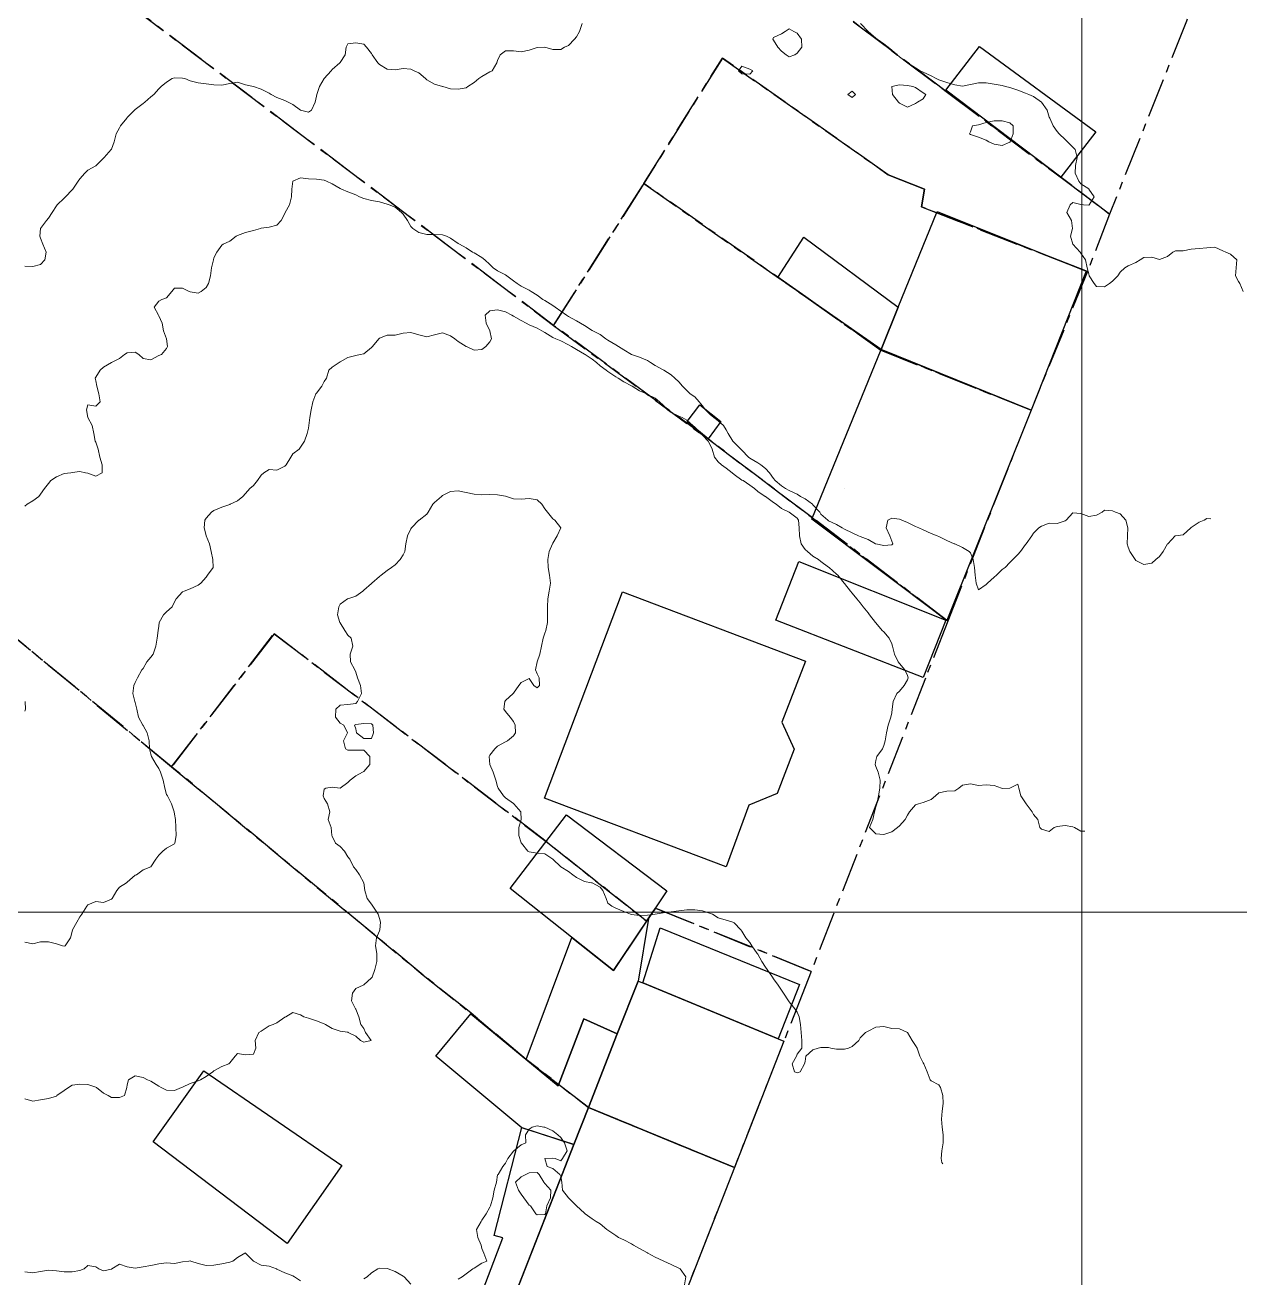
# Model space of a CAD drawing. Header units: centimetres. Extents: x 0 to 642158, y -847 to 649707.
# Drawn here: x 617499.8 to 617576.8, y 620264.2 to 620343.6 of the extents above; entities that cross this region are included whole.
import ezdxf

# ---------------------------------------------------------------- set-up
doc = ezdxf.new("R2010")
doc.units = ezdxf.units.CM
doc.header["$MEASUREMENT"] = 0
doc.linetypes.add('CENTERX2', pattern=[4, 2.5, -0.5, 0.5, -0.5])
doc.layers.add('MEV_grille', color=254, linetype='Continuous', lineweight=9)
doc.layers.add('WAL_topographie 0.5', color=253, linetype='Continuous', lineweight=20)
doc.layers.add('SPW_batiments', color=7, linetype='Continuous')
doc.layers.add('SPW_parcellaire cadastral', color=7, linetype='CENTERX2', lineweight=25, true_color=0xff0542)

# ---------------------------------------------------------------- blocks, each defined once
blk = doc.blocks.new('*U114')
at = {"layer": 'MEV_grille', "transparency": 33554687}
blk.add_lwpolyline([(-1338.461, 0), (1338.461, 0)], dxfattribs=at)
blk = doc.blocks.new('*U115')
at = {"layer": 'MEV_grille', "color": 0, "linetype": 'ByBlock', "lineweight": -2, "transparency": 16777216}
blk.add_blockref('*U114', (0, -2100), dxfattribs=at)
blk = doc.blocks.new('*U112')
at = {"layer": 'MEV_grille', "transparency": 33554687}
blk.add_lwpolyline([(0, 1825.476), (0, -1825.476)], dxfattribs=at)
blk = doc.blocks.new('*U113')
at = {"layer": 'MEV_grille', "color": 0, "linetype": 'ByBlock', "lineweight": -2, "transparency": 16777216}
blk.add_blockref('*U112', (2200, 0), dxfattribs=at)

msp = doc.modelspace()

# ---------------------------------------------------------------- linework, layer by layer
at = {"layer": 'SPW_batiments'}
for points in [[(617567.699, 620336.881), (617565.634, 620334.195), (617565.482, 620333.997), (617558.182, 620339.513), (617560.331, 620342.28), (617567.699, 620336.881)], [(617567.083, 620328.047), (617563.589, 620319.212), (617554.072, 620323.078), (617555.166, 620325.763), (617557.632, 620331.813), (617567.083, 620328.047)], [(617555.166, 620325.763), (617554.072, 620323.078), (617547.533, 620327.645), (617549.166, 620330.195), (617555.166, 620325.763)], [(617563.589, 620319.212), (617558.247, 620305.885), (617558.192, 620305.925), (617549.685, 620312.312), (617554.072, 620323.078), (617563.589, 620319.212)], [(617543.901, 620318.512), (617543.101, 620317.394), (617541.767, 620318.494), (617542.567, 620319.561), (617543.901, 620318.512)], [(617558.185, 620305.91), (617556.744, 620302.27), (617547.404, 620305.895), (617548.85, 620309.622), (617558.185, 620305.91)], [(617549.283, 620303.308), (617547.772, 620299.435), (617548.569, 620297.714), (617547.474, 620294.901), (617545.68, 620294.161), (617544.239, 620290.263), (617532.719, 620294.615), (617537.664, 620307.7), (617549.283, 620303.308)], [(617540.488, 620288.728), (617537.105, 620283.678), (617530.538, 620288.877), (617534.12, 620293.544), (617540.488, 620288.728)], [(617538.656, 620283.011), (617537.342, 620279.66), (617535.222, 620280.611), (617533.589, 620276.361), (617531.559, 620278.038), (617534.453, 620285.778), (617537.105, 620283.678), (617539.317, 620286.98), (617538.656, 620283.011)], [(617548.905, 620282.795), (617547.539, 620279.347), (617538.954, 620282.888), (617540.055, 620286.394), (617548.905, 620282.795)], [(617538.954, 620282.888), (617547.539, 620279.347), (617547.906, 620279.195), (617544.77, 620271.18), (617535.512, 620274.991), (617537.342, 620279.66), (617538.656, 620283.011), (617538.954, 620282.888)], [(617533.589, 620276.361), (617535.222, 620280.611), (617537.342, 620279.66), (617535.512, 620274.991), (617534.592, 620272.643), (617531.29, 620273.71), (617525.822, 620278.243), (617528.055, 620280.933), (617533.589, 620276.361)], [(617519.857, 620271.309), (617516.391, 620266.359), (617507.89, 620272.808), (617511.106, 620277.308), (617519.857, 620271.309)], [(617544.77, 620271.18), (617537.309, 620252.111), (617527.975, 620255.76), (617534.592, 620272.643), (617535.512, 620274.991), (617544.77, 620271.18)], [(617529.02, 620258.426), (617527.18, 620259.109), (617530.074, 620266.729), (617529.534, 620266.865), (617531.29, 620273.711), (617534.592, 620272.643), (617529.02, 620258.426)]]:
    msp.add_lwpolyline(points, dxfattribs=at)
at = {"layer": 'SPW_parcellaire cadastral'}
for points in [[(617539.028, 620333.591), (617533.295, 620324.599), (617455.472, 620383.38), (617460.602, 620389.063), (617473.311, 620403.141), (617474.419, 620402.314), (617534.339, 620357.357), (617549.13, 620346.249), (617558.297, 620339.364), (617565.832, 620333.721), (617568.576, 620331.663), (617567.169, 620328.01), (617556.637, 620332.124), (617556.827, 620333.243), (617554.533, 620334.153), (617544.005, 620341.558), (617539.028, 620333.591)], [(617549.638, 620283.622), (617539.759, 620287.64), (617539.202, 620286.808), (617532.821, 620291.861), (617515.569, 620305.041), (617509.066, 620296.602), (617498.175, 620305.589), (617435.448, 620357.349), (617434.483, 620360.131), (617455.472, 620383.38), (617533.295, 620324.599), (617543.101, 620317.394), (617549.718, 620312.395), (617558.303, 620305.847), (617556.887, 620302.217), (617549.638, 620283.622)], [(617576.023, 620350.551), (617573.453, 620343.894), (617568.576, 620331.663), (617565.832, 620333.721), (617558.297, 620339.364), (617549.13, 620346.249), (617553.082, 620355.758), (617553.689, 620357.218), (617554.487, 620359.139), (617557.503, 620357.81), (617567.068, 620354.212), (617576.023, 620350.551)], [(617539.028, 620333.591), (617544.005, 620341.558), (617554.533, 620334.153), (617556.827, 620333.243), (617556.637, 620332.124), (617567.169, 620328.01), (617563.589, 620319.212), (617554.055, 620323.035), (617549.296, 620326.413), (617539.028, 620333.591)], [(617558.303, 620305.847), (617549.718, 620312.395), (617543.101, 620317.394), (617533.295, 620324.599), (617539.028, 620333.591), (617549.296, 620326.413), (617554.055, 620323.035), (617563.589, 620319.212), (617558.303, 620305.847)], [(617498.175, 620305.589), (617509.066, 620296.602), (617525.018, 620283.391), (617528.046, 620280.989), (617531.56, 620278.038), (617535.512, 620274.991), (617544.77, 620271.18), (617537.308, 620252.111), (617535.855, 620248.637), (617482.458, 620269.605), (617498.175, 620305.589)], [(617549.638, 620283.622), (617549.258, 620282.652), (617547.906, 620279.195), (617544.77, 620271.18), (617535.512, 620274.991), (617531.56, 620278.038), (617528.046, 620280.989), (617525.018, 620283.391), (617509.066, 620296.602), (617515.569, 620305.041), (617532.821, 620291.861), (617539.202, 620286.808), (617539.759, 620287.64), (617549.638, 620283.622)]]:
    msp.add_lwpolyline(points, dxfattribs=at)
at = {"layer": 'WAL_topographie 0.5'}
for points in [[(617499.75, 620328.365), (617500.25, 620328.331), (617500.75, 620328.466), (617501.019, 620328.75), (617501.11, 620329.25), (617500.899, 620329.75), (617500.75, 620330.133), (617500.696, 620330.25), (617500.75, 620330.75), (617500.75, 620330.75), (617501.12, 620331.25), (617501.25, 620331.399), (617501.476, 620331.75), (617501.75, 620332.185), (617501.793, 620332.25), (617502.25, 620332.671), (617502.333, 620332.75), (617502.75, 620333.198), (617502.791, 620333.25), (617503.144, 620333.75), (617503.25, 620333.897), (617503.561, 620334.25), (617503.75, 620334.442), (617504.25, 620334.729), (617504.273, 620334.75), (617504.75, 620335.213), (617504.787, 620335.25), (617505.233, 620335.75), (617505.25, 620335.778), (617505.422, 620336.25), (617505.541, 620336.75), (617505.75, 620337.121), (617505.819, 620337.25), (617506.215, 620337.75), (617506.25, 620337.789), (617506.717, 620338.25), (617506.75, 620338.288), (617507.25, 620338.664), (617507.375, 620338.75), (617507.75, 620339.089), (617507.942, 620339.25), (617508.25, 620339.598), (617508.402, 620339.75), (617508.75, 620340.026), (617509.101, 620340.25), (617509.25, 620340.303), (617509.75, 620340.288), (617509.895, 620340.25), (617510.25, 620340.116), (617510.75, 620339.99), (617511.25, 620339.919), (617511.75, 620339.862), (617512.25, 620339.836), (617512.75, 620339.94), (617513.25, 620340.018), (617513.75, 620339.86), (617514.25, 620339.754), (617514.267, 620339.75), (617514.75, 620339.575), (617515.25, 620339.324), (617515.379, 620339.25), (617515.75, 620339.06), (617516.25, 620338.859), (617516.467, 620338.75), (617516.75, 620338.608), (617517.244, 620338.25), (617517.25, 620338.246), (617517.75, 620338.129), (617517.945, 620338.25), (617518.179, 620338.75), (617518.25, 620339.132), (617518.277, 620339.25), (617518.456, 620339.75), (617518.746, 620340.25), (617518.75, 620340.255), (617519.18, 620340.75), (617519.25, 620340.833), (617519.743, 620341.25), (617519.75, 620341.264), (617520.068, 620341.75), (617520.14, 620342.25), (617520.25, 620342.462), (617520.75, 620342.523), (617521.25, 620342.43), (617521.423, 620342.25), (617521.75, 620341.845), (617521.788, 620341.75), (617522.146, 620341.25), (617522.25, 620341.156), (617522.75, 620340.857), (617523.25, 620340.819), (617523.75, 620340.888), (617524.25, 620340.85), (617524.45, 620340.75), (617524.75, 620340.621), (617525.171, 620340.25), (617525.25, 620340.173), (617525.75, 620339.891), (617526.25, 620339.757), (617526.281, 620339.75), (617526.75, 620339.6), (617527.25, 620339.575), (617527.75, 620339.675), (617527.868, 620339.75), (617528.25, 620339.996), (617528.563, 620340.25), (617528.75, 620340.395), (617529.25, 620340.672), (617529.409, 620340.75), (617529.692, 620341.25), (617529.75, 620341.397), (617529.9, 620341.75), (617530.25, 620342.005), (617530.75, 620342.004), (617531.25, 620341.952), (617531.75, 620342.052), (617532.25, 620342.218), (617532.75, 620342.239), (617533.25, 620342.099), (617533.75, 620342.106), (617533.986, 620342.25), (617534.25, 620342.358), (617534.621, 620342.75), (617534.75, 620342.904), (617534.938, 620343.25), (617535.118, 620343.75)], [(617548.6, 620341.75), (617548.25, 620341.637), (617548.056, 620341.75), (617547.75, 620342), (617547.521, 620342.25), (617547.25, 620342.683), (617547.2, 620342.75), (617547.25, 620342.861), (617547.75, 620343.083), (617548, 620343.25), (617548.25, 620343.417), (617548.55, 620343.25), (617548.75, 620343.125), (617549.023, 620342.75), (617549.05, 620342.25), (617548.75, 620341.875), (617548.6, 620341.75)], [(617552.763, 620343.75), (617553.25, 620343.25), (617553.25, 620343.25), (617553.75, 620342.822), (617553.837, 620342.75), (617554.25, 620342.451), (617554.52, 620342.25), (617554.75, 620342.051), (617555.09, 620341.75), (617555.25, 620341.632), (617555.75, 620341.26), (617555.762, 620341.25), (617556.25, 620340.94), (617556.554, 620340.75), (617556.75, 620340.669), (617557.25, 620340.439), (617557.575, 620340.25), (617557.75, 620340.168), (617558.25, 620340.01), (617558.75, 620339.852), (617559.25, 620339.779), (617559.75, 620339.872), (617560.25, 620339.974), (617560.75, 620339.993), (617561.25, 620339.904), (617561.75, 620339.807), (617561.969, 620339.75), (617562.25, 620339.694), (617562.75, 620339.512), (617563.25, 620339.332), (617563.453, 620339.25), (617563.75, 620339.113), (617564.25, 620338.75), (617564.25, 620338.75), (617564.61, 620338.25), (617564.75, 620337.803), (617564.773, 620337.75), (617565, 620337.25), (617565.25, 620336.896), (617565.386, 620336.75), (617565.75, 620336.386), (617565.901, 620336.25), (617566.25, 620335.901), (617566.394, 620335.75), (617566.522, 620335.25), (617566.411, 620334.75), (617566.39, 620334.25), (617566.62, 620333.75), (617566.75, 620333.577), (617567.25, 620333.255), (617567.257, 620333.25), (617567.592, 620332.75), (617567.279, 620332.25), (617567.25, 620332.234), (617566.917, 620332.25), (617566.75, 620332.26), (617566.25, 620332.397), (617566.074, 620332.25), (617565.869, 620331.75), (617566.154, 620331.25), (617566.226, 620330.75), (617566.094, 620330.25), (617566.25, 620329.75), (617566.25, 620329.75), (617566.708, 620329.25), (617566.75, 620329.185), (617567.044, 620328.75), (617567.157, 620328.25), (617567.25, 620327.865), (617567.28, 620327.75), (617567.6, 620327.25), (617567.75, 620327.06), (617568.25, 620327.041), (617568.578, 620327.25), (617568.75, 620327.404), (617569.105, 620327.75), (617569.25, 620327.979), (617569.545, 620328.25), (617569.75, 620328.386), (617570.25, 620328.578), (617570.513, 620328.75), (617570.75, 620328.9), (617571.25, 620328.927), (617571.75, 620328.77), (617572.25, 620328.969), (617572.596, 620329.25), (617572.75, 620329.321), (617573.25, 620329.333), (617573.75, 620329.427), (617574.25, 620329.467), (617574.75, 620329.518), (617575.25, 620329.56), (617575.75, 620329.319), (617575.942, 620329.25), (617576.25, 620329.112), (617576.639, 620328.75), (617576.609, 620328.25), (617576.553, 620327.75), (617576.75, 620327.389), (617576.833, 620327.25), (617577.056, 620326.75)], [(617545.93, 620340.75), (617545.75, 620340.525), (617545.25, 620340.552), (617545.026, 620340.75), (617545.25, 620341.043), (617545.75, 620340.842), (617545.93, 620340.75)], [(617552.45, 620339.25), (617552.25, 620339.05), (617551.964, 620339.25), (617552.25, 620339.45), (617552.45, 620339.25)], [(617556.385, 620338.75), (617556.25, 620338.665), (617555.75, 620338.447), (617555.25, 620338.698), (617555.192, 620338.75), (617554.798, 620339.25), (617554.75, 620339.75), (617554.75, 620339.75), (617554.75, 620339.75), (617555.25, 620339.862), (617555.75, 620339.805), (617556.094, 620339.75), (617556.25, 620339.679), (617556.75, 620339.349), (617556.919, 620339.25), (617556.75, 620338.976), (617556.385, 620338.75)], [(617562.27, 620336.25), (617562.25, 620336.22), (617561.75, 620336), (617561.25, 620336.09), (617560.917, 620336.25), (617560.75, 620336.347), (617560.25, 620336.538), (617559.75, 620336.702), (617559.678, 620336.75), (617559.75, 620336.886), (617559.875, 620337.25), (617560.25, 620337.331), (617560.75, 620337.46), (617561.25, 620337.57), (617561.75, 620337.577), (617562.25, 620337.45), (617562.456, 620337.25), (617562.46, 620336.75), (617562.27, 620336.25)], [(617499.75, 620313.139), (617499.893, 620313.25), (617500.25, 620313.471), (617500.63, 620313.75), (617500.75, 620313.893), (617500.996, 620314.25), (617501.25, 620314.573), (617501.402, 620314.75), (617501.75, 620314.985), (617502.25, 620315.194), (617502.667, 620315.25), (617502.75, 620315.266), (617503.25, 620315.333), (617503.6, 620315.25), (617503.75, 620315.219), (617504.25, 620315.044), (617504.662, 620315.25), (617504.65, 620315.75), (617504.517, 620316.25), (617504.398, 620316.75), (617504.25, 620317.183), (617504.218, 620317.25), (617504.138, 620317.75), (617504.013, 620318.25), (617503.75, 620318.75), (617503.75, 620318.75), (617503.655, 620319.25), (617503.75, 620319.558), (617504.25, 620319.469), (617504.531, 620319.75), (617504.441, 620320.25), (617504.314, 620320.75), (617504.25, 620321.083), (617504.207, 620321.25), (617504.25, 620321.308), (617504.524, 620321.75), (617504.75, 620321.952), (617505.25, 620322.25), (617505.25, 620322.25), (617505.75, 620322.494), (617506.083, 620322.75), (617506.25, 620322.856), (617506.75, 620322.909), (617506.983, 620322.75), (617507.25, 620322.492), (617507.75, 620322.421), (617508.25, 620322.683), (617508.417, 620322.75), (617508.75, 620323.125), (617508.794, 620323.25), (617508.75, 620323.75), (617508.75, 620323.75), (617508.556, 620324.25), (617508.472, 620324.75), (617508.25, 620325.212), (617508.229, 620325.25), (617507.967, 620325.75), (617508.25, 620326.132), (617508.45, 620326.25), (617508.75, 620326.35), (617509.083, 620326.75), (617509.25, 620326.957), (617509.75, 620326.963), (617510.185, 620326.75), (617510.25, 620326.72), (617510.75, 620326.634), (617510.935, 620326.75), (617511.25, 620327.007), (617511.407, 620327.25), (617511.54, 620327.75), (617511.602, 620328.25), (617511.711, 620328.75), (617511.75, 620328.893), (617511.935, 620329.25), (617512.25, 620329.697), (617512.333, 620329.75), (617512.75, 620329.942), (617513.15, 620330.25), (617513.25, 620330.309), (617513.75, 620330.493), (617514.25, 620330.609), (617514.708, 620330.75), (617514.75, 620330.76), (617515.25, 620330.837), (617515.75, 620330.95), (617516.017, 620331.25), (617516.25, 620331.706), (617516.273, 620331.75), (617516.544, 620332.25), (617516.672, 620332.75), (617516.689, 620333.25), (617516.75, 620333.75), (617516.75, 620333.75), (617517.25, 620333.964), (617517.75, 620333.904), (617518.25, 620333.879), (617518.75, 620333.81), (617518.887, 620333.75), (617519.25, 620333.573), (617519.75, 620333.287), (617519.842, 620333.25), (617520.25, 620333.08), (617520.75, 620332.876), (617520.985, 620332.75), (617521.25, 620332.64), (617521.75, 620332.529), (617522.25, 620332.439), (617522.75, 620332.289), (617522.872, 620332.25), (617523.25, 620332.09), (617523.65, 620331.75), (617523.75, 620331.644), (617524.029, 620331.25), (617524.25, 620330.877), (617524.373, 620330.75), (617524.75, 620330.483), (617525.25, 620330.374), (617525.75, 620330.363), (617526.25, 620330.348), (617526.514, 620330.25), (617526.75, 620330.139), (617527.25, 620329.799), (617527.328, 620329.75), (617527.75, 620329.512), (617528.162, 620329.25), (617528.25, 620329.193), (617528.75, 620328.899), (617528.931, 620328.75), (617529.25, 620328.461), (617529.461, 620328.25), (617529.75, 620328.064), (617530.25, 620327.812), (617530.336, 620327.75), (617530.75, 620327.435), (617530.991, 620327.25), (617531.25, 620327.086), (617531.75, 620326.837), (617531.879, 620326.75), (617532.25, 620326.511), (617532.624, 620326.25), (617532.75, 620326.176), (617533.25, 620325.86), (617533.396, 620325.75), (617533.75, 620325.509), (617534.122, 620325.25), (617534.25, 620325.169), (617534.75, 620324.889), (617534.996, 620324.75), (617535.25, 620324.596), (617535.75, 620324.266), (617535.778, 620324.25), (617536.25, 620324.013), (617536.617, 620323.75), (617536.75, 620323.667), (617537.25, 620323.357), (617537.427, 620323.25), (617537.75, 620323.059), (617538.25, 620322.75), (617538.25, 620322.75), (617538.75, 620322.583), (617539.25, 620322.362), (617539.44, 620322.25), (617539.75, 620322.059), (617540.25, 620321.773), (617540.299, 620321.75), (617540.75, 620321.465), (617540.991, 620321.25), (617541.25, 620321.026), (617541.478, 620320.75), (617541.75, 620320.475), (617541.959, 620320.25), (617542.25, 620320.065), (617542.526, 620319.75), (617542.75, 620319.496), (617542.938, 620319.25), (617543.25, 620318.927), (617543.465, 620318.75), (617543.75, 620318.537), (617544.076, 620318.25), (617544.25, 620317.979), (617544.385, 620317.75), (617544.681, 620317.25), (617544.75, 620317.174), (617545.188, 620316.75), (617545.25, 620316.689), (617545.664, 620316.25), (617545.75, 620316.178), (617546.25, 620315.875), (617546.442, 620315.75), (617546.75, 620315.527), (617546.993, 620315.25), (617547.25, 620314.891), (617547.362, 620314.75), (617547.75, 620314.43), (617548.012, 620314.25), (617548.25, 620314.128), (617548.75, 620313.896), (617548.954, 620313.75), (617549.25, 620313.601), (617549.715, 620313.25), (617549.75, 620313.216), (617550.188, 620312.75), (617550.25, 620312.627), (617550.695, 620312.25), (617550.75, 620312.21), (617551.25, 620311.96), (617551.612, 620311.75), (617551.75, 620311.68), (617552.25, 620311.45), (617552.639, 620311.25), (617552.75, 620311.202), (617553.25, 620311.015), (617553.729, 620310.75), (617553.75, 620310.74), (617554.25, 620310.631), (617554.75, 620310.69), (617554.829, 620310.75), (617554.75, 620310.917), (617554.63, 620311.25), (617554.404, 620311.75), (617554.5, 620312.25), (617554.75, 620312.375), (617555.25, 620312.306), (617555.393, 620312.25), (617555.75, 620312.094), (617556.25, 620311.843), (617556.478, 620311.75), (617556.75, 620311.639), (617557.25, 620311.407), (617557.643, 620311.25), (617557.75, 620311.206), (617558.25, 620310.95), (617558.721, 620310.75), (617558.75, 620310.739), (617559.25, 620310.521), (617559.669, 620310.25), (617559.75, 620310.176), (617559.923, 620309.75), (617560, 620309.25), (617560.046, 620308.75), (617560.108, 620308.25), (617560.25, 620307.83), (617560.75, 620308.158), (617560.828, 620308.25), (617561.25, 620308.639), (617561.39, 620308.75), (617561.75, 620309.117), (617561.941, 620309.25), (617562.25, 620309.568), (617562.432, 620309.75), (617562.75, 620310.068), (617562.912, 620310.25), (617563.25, 620310.696), (617563.287, 620310.75), (617563.631, 620311.25), (617563.75, 620311.429), (617564.083, 620311.75), (617564.25, 620311.857), (617564.75, 620312.047), (617565.25, 620312.029), (617565.75, 620312.202), (617565.819, 620312.25), (617566.25, 620312.713), (617566.75, 620312.669), (617567.25, 620312.468), (617567.75, 620312.562), (617568.103, 620312.75), (617568.25, 620312.875), (617568.75, 620312.843), (617568.959, 620312.75), (617569.25, 620312.65), (617569.609, 620312.25), (617569.739, 620311.75), (617569.713, 620311.25), (617569.689, 620310.75), (617569.75, 620310.542), (617569.867, 620310.25), (617570.187, 620309.75), (617570.25, 620309.681), (617570.75, 620309.44), (617571.25, 620309.507), (617571.5, 620309.75), (617571.75, 620309.934), (617571.971, 620310.25), (617572.25, 620310.737), (617572.26, 620310.75), (617572.736, 620311.25), (617572.75, 620311.259), (617573.25, 620311.319), (617573.731, 620311.75), (617573.75, 620311.769), (617574.25, 620312.12), (617574.568, 620312.25), (617574.75, 620312.341), (617575, 620312.321)], [(617499.75, 620285.479), (617500.25, 620285.365), (617500.75, 620285.508), (617501.25, 620285.5), (617501.75, 620285.375), (617502.15, 620285.25), (617502.25, 620285.22), (617502.306, 620285.25), (617502.659, 620285.75), (617502.75, 620286.15), (617502.767, 620286.25), (617503.043, 620286.75), (617503.25, 620287.083), (617503.365, 620287.25), (617503.679, 620287.75), (617503.75, 620287.841), (617504.25, 620288.058), (617504.75, 620287.986), (617505.25, 620288.205), (617505.283, 620288.25), (617505.58, 620288.75), (617505.75, 620288.974), (617506.206, 620289.25), (617506.25, 620289.279), (617506.75, 620289.717), (617506.827, 620289.75), (617507.25, 620290.074), (617507.75, 620290.25), (617507.75, 620290.25), (617508.056, 620290.75), (617508.25, 620291), (617508.509, 620291.25), (617508.75, 620291.436), (617509.25, 620291.714), (617509.274, 620291.75), (617509.345, 620292.25), (617509.332, 620292.75), (617509.309, 620293.25), (617509.25, 620293.596), (617509.223, 620293.75), (617509.059, 620294.25), (617508.798, 620294.75), (617508.75, 620294.84), (617508.63, 620295.25), (617508.529, 620295.75), (617508.361, 620296.25), (617508.25, 620296.489), (617508.088, 620296.75), (617507.788, 620297.25), (617507.75, 620297.393), (617507.67, 620297.75), (617507.64, 620298.25), (617507.52, 620298.75), (617507.25, 620299.215), (617507.229, 620299.25), (617506.959, 620299.75), (617506.849, 620300.25), (617506.75, 620300.687), (617506.735, 620300.75), (617506.608, 620301.25), (617506.677, 620301.75), (617506.75, 620301.95), (617506.904, 620302.25), (617507.176, 620302.75), (617507.25, 620302.828), (617507.483, 620303.25), (617507.75, 620303.548), (617507.894, 620303.75), (617508.071, 620304.25), (617508.138, 620304.75), (617508.212, 620305.25), (617508.25, 620305.528), (617508.284, 620305.75), (617508.555, 620306.25), (617508.75, 620306.432), (617509.091, 620306.75), (617509.25, 620307.06), (617509.353, 620307.25), (617509.75, 620307.693), (617509.867, 620307.75), (617510.25, 620307.888), (617510.75, 620308.114), (617510.921, 620308.25), (617511.25, 620308.633), (617511.342, 620308.75), (617511.697, 620309.25), (617511.679, 620309.75), (617511.567, 620310.25), (617511.476, 620310.75), (617511.259, 620311.25), (617511.25, 620311.279), (617511.127, 620311.75), (617511.181, 620312.25), (617511.25, 620312.371), (617511.605, 620312.75), (617511.75, 620312.855), (617512.25, 620313.065), (617512.75, 620313.24), (617512.776, 620313.25), (617513.25, 620313.464), (617513.593, 620313.75), (617513.75, 620313.927), (617514.036, 620314.25), (617514.25, 620314.438), (617514.522, 620314.75), (617514.75, 620315.089), (617514.922, 620315.25), (617515.25, 620315.466), (617515.75, 620315.423), (617516.25, 620315.674), (617516.328, 620315.75), (617516.637, 620316.25), (617516.75, 620316.455), (617517.156, 620316.75), (617517.25, 620316.865), (617517.5, 620317.25), (617517.659, 620317.75), (617517.75, 620318.083), (617517.766, 620318.25), (617517.836, 620318.75), (617517.911, 620319.25), (617518.022, 620319.75), (617518.222, 620320.25), (617518.25, 620320.307), (617518.602, 620320.75), (617518.75, 620321.033), (617518.901, 620321.25), (617519.043, 620321.75), (617519.25, 620321.944), (617519.702, 620322.25), (617519.75, 620322.285), (617520.25, 620322.565), (617520.75, 620322.689), (617521.036, 620322.75), (617521.25, 620322.804), (617521.75, 620323.196), (617521.802, 620323.25), (617522.203, 620323.75), (617522.25, 620323.79), (617522.75, 620323.988), (617523.25, 620323.985), (617523.75, 620324.096), (617524.25, 620324.157), (617524.75, 620324.009), (617525.25, 620323.882), (617525.75, 620324.005), (617526.25, 620324.121), (617526.75, 620323.944), (617527.042, 620323.75), (617527.25, 620323.571), (617527.75, 620323.264), (617527.779, 620323.25), (617528.25, 620323.034), (617528.75, 620323.071), (617529, 620323.25), (617529.25, 620323.554), (617529.352, 620323.75), (617529.25, 620324.25), (617529.25, 620324.25), (617529.027, 620324.75), (617528.963, 620325.25), (617529.25, 620325.528), (617529.75, 620325.587), (617530.25, 620325.453), (617530.652, 620325.25), (617530.75, 620325.189), (617531.25, 620324.899), (617531.555, 620324.75), (617531.75, 620324.644), (617532.25, 620324.421), (617532.563, 620324.25), (617532.75, 620324.141), (617533.25, 620323.826), (617533.436, 620323.75), (617533.75, 620323.629), (617534.25, 620323.374), (617534.428, 620323.25), (617534.75, 620323.061), (617535.25, 620322.777), (617535.297, 620322.75), (617535.75, 620322.45), (617536.012, 620322.25), (617536.25, 620322.043), (617536.644, 620321.75), (617536.75, 620321.673), (617537.25, 620321.327), (617537.392, 620321.25), (617537.75, 620321.025), (617538.25, 620320.775), (617538.294, 620320.75), (617538.75, 620320.446), (617539.207, 620320.25), (617539.25, 620320.225), (617539.75, 620319.976), (617540.025, 620319.75), (617540.25, 620319.529), (617540.516, 620319.25), (617540.75, 620319.072), (617541.25, 620318.839), (617541.452, 620318.75), (617541.75, 620318.588), (617542.136, 620318.25), (617542.25, 620318.137), (617542.626, 620317.75), (617542.75, 620317.629), (617543.097, 620317.25), (617543.25, 620316.972), (617543.35, 620316.75), (617543.515, 620316.25), (617543.75, 620315.939), (617543.957, 620315.75), (617544.25, 620315.537), (617544.62, 620315.25), (617544.75, 620315.141), (617545.25, 620314.791), (617545.327, 620314.75), (617545.75, 620314.473), (617546.039, 620314.25), (617546.25, 620314.072), (617546.728, 620313.75), (617546.75, 620313.736), (617547.25, 620313.359), (617547.421, 620313.25), (617547.75, 620312.979), (617548.244, 620312.75), (617548.25, 620312.745), (617548.75, 620312.373), (617548.828, 620312.25), (617548.877, 620311.75), (617548.911, 620311.25), (617549.009, 620310.75), (617549.25, 620310.393), (617549.399, 620310.25), (617549.75, 620309.97), (617550.116, 620309.75), (617550.25, 620309.633), (617550.75, 620309.271), (617550.784, 620309.25), (617551.25, 620308.82), (617551.33, 620308.75), (617551.731, 620308.25), (617551.75, 620308.225), (617552.13, 620307.75), (617552.25, 620307.604), (617552.546, 620307.25), (617552.75, 620307), (617552.95, 620306.75), (617553.25, 620306.375), (617553.346, 620306.25), (617553.731, 620305.75), (617553.75, 620305.726), (617554.156, 620305.25), (617554.25, 620305.152), (617554.593, 620304.75), (617554.75, 620304.396), (617554.799, 620304.25), (617554.928, 620303.75), (617555.171, 620303.25), (617555.25, 620303.15), (617555.574, 620302.75), (617555.75, 620302.399), (617555.795, 620302.25), (617555.75, 620302.119), (617555.551, 620301.75), (617555.25, 620301.399), (617555.086, 620301.25), (617554.838, 620300.75), (617554.79, 620300.25), (617554.75, 620300.028), (617554.69, 620299.75), (617554.527, 620299.25), (617554.422, 620298.75), (617554.339, 620298.25), (617554.25, 620297.947), (617554.16, 620297.75), (617553.816, 620297.25), (617553.75, 620297), (617553.695, 620296.75), (617553.75, 620296.615), (617553.882, 620296.25), (617554.027, 620295.75), (617553.989, 620295.25), (617553.92, 620294.75), (617553.81, 620294.25), (617553.75, 620294.058), (617553.663, 620293.75), (617553.546, 620293.25), (617553.35, 620292.75), (617553.75, 620292.338), (617554.25, 620292.297), (617554.75, 620292.469), (617555.121, 620292.75), (617555.25, 620292.85), (617555.598, 620293.25), (617555.75, 620293.53), (617555.878, 620293.75), (617556.25, 620294.182), (617556.442, 620294.25), (617556.75, 620294.33), (617557.25, 620294.534), (617557.53, 620294.75), (617557.75, 620294.953), (617558.25, 620295.045), (617558.75, 620295.083), (617559.01, 620295.25), (617559.25, 620295.438), (617559.75, 620295.529), (617560.25, 620295.422), (617560.75, 620295.46), (617561.25, 620295.417), (617561.714, 620295.25), (617561.75, 620295.232), (617562.249, 620295.25), (617562.25, 620295.25), (617562.75, 620295.5), (617562.811, 620295.25), (617562.938, 620294.75), (617563.25, 620294.315), (617563.292, 620294.25), (617563.661, 620293.75), (617563.75, 620293.583), (617564.013, 620293.25), (617564.15, 620292.75), (617564.25, 620292.635), (617564.75, 620292.5), (617565.058, 620292.75), (617565.25, 620292.81), (617565.75, 620292.875), (617566.25, 620292.788), (617566.357, 620292.75), (617566.75, 620292.511), (617567, 620292.511)], [(617499.75, 620275.542), (617500.25, 620275.398), (617500.75, 620275.473), (617501.25, 620275.563), (617501.75, 620275.717), (617501.788, 620275.75), (617502.25, 620276.072), (617502.526, 620276.25), (617502.75, 620276.399), (617503.25, 620276.474), (617503.75, 620276.455), (617504.25, 620276.276), (617504.288, 620276.25), (617504.75, 620275.894), (617505.028, 620275.75), (617505.25, 620275.62), (617505.75, 620275.632), (617506.071, 620275.75), (617506.217, 620276.25), (617506.25, 620276.417), (617506.333, 620276.75), (617506.75, 620276.988), (617507.25, 620276.891), (617507.536, 620276.75), (617507.75, 620276.656), (617508.25, 620276.35), (617508.407, 620276.25), (617508.75, 620276.089), (617509.25, 620276.063), (617509.689, 620276.25), (617509.75, 620276.285), (617510.25, 620276.511), (617510.75, 620276.68), (617510.907, 620276.75), (617511.25, 620276.958), (617511.672, 620277.25), (617511.75, 620277.324), (617512.25, 620277.599), (617512.685, 620277.75), (617512.75, 620277.818), (617513.102, 620278.25), (617513.25, 620278.424), (617513.75, 620278.321), (617514.25, 620278.369), (617514.417, 620278.75), (617514.359, 620279.25), (617514.607, 620279.75), (617514.75, 620279.841), (617515.25, 620280.169), (617515.5, 620280.25), (617515.75, 620280.353), (617516.25, 620280.724), (617516.303, 620280.75), (617516.75, 620281.008), (617517.25, 620280.867), (617517.462, 620280.75), (617517.75, 620280.651), (617518.25, 620280.479), (617518.75, 620280.293), (617518.82, 620280.25), (617519.25, 620279.997), (617519.75, 620279.841), (617520.25, 620279.763), (617520.273, 620279.75), (617520.75, 620279.506), (617521.039, 620279.25), (617521.25, 620279.127), (617521.721, 620279.25), (617521.37, 620279.75), (617521.25, 620279.993), (617521.059, 620280.25), (617520.952, 620280.75), (617520.75, 620281.225), (617520.735, 620281.25), (617520.484, 620281.75), (617520.542, 620282.25), (617520.75, 620282.538), (617521.208, 620282.75), (617521.25, 620282.77), (617521.75, 620283.204), (617521.779, 620283.25), (617521.947, 620283.75), (617522.08, 620284.25), (617522.076, 620284.75), (617522.005, 620285.25), (617522.056, 620285.75), (617522.25, 620286.187), (617522.283, 620286.25), (617522.313, 620286.75), (617522.25, 620286.981), (617522.171, 620287.25), (617521.826, 620287.75), (617521.75, 620287.882), (617521.47, 620288.25), (617521.33, 620288.75), (617521.25, 620289.25), (617521.25, 620289.25), (617520.989, 620289.75), (617520.75, 620290.094), (617520.594, 620290.25), (617520.369, 620290.75), (617520.25, 620290.897), (617520.028, 620291.25), (617519.75, 620291.55), (617519.472, 620291.75), (617519.25, 620292.194), (617519.232, 620292.25), (617519.183, 620292.75), (617519, 620293.25), (617519.1, 620293.75), (617518.957, 620294.25), (617518.75, 620294.583), (617518.682, 620294.75), (617518.75, 620295.179), (617518.85, 620295.25), (617519.25, 620295.311), (617519.75, 620295.25), (617520.25, 620295.597), (617520.395, 620295.75), (617520.75, 620296.037), (617521.185, 620296.25), (617521.25, 620296.3), (617521.647, 620296.75), (617521.635, 620297.25), (617521.25, 620297.65), (617520.75, 620297.645), (617520.25, 620297.655), (617520.091, 620297.75), (617519.974, 620298.25), (617520.227, 620298.75), (617520, 620299.25), (617519.75, 620299.375), (617519.462, 620299.75), (617519.487, 620300.25), (617519.75, 620300.5), (617520.25, 620300.556), (617520.75, 620300.605), (617520.86, 620300.75), (617521.118, 620301.25), (617521.042, 620301.75), (617520.864, 620302.25), (617520.75, 620302.607), (617520.686, 620302.75), (617520.424, 620303.25), (617520.388, 620303.75), (617520.553, 620304.25), (617520.462, 620304.75), (617520.25, 620304.954), (617520.06, 620305.25), (617519.75, 620305.731), (617519.738, 620305.75), (617519.586, 620306.25), (617519.667, 620306.75), (617519.75, 620306.911), (617520.227, 620307.25), (617520.25, 620307.261), (617520.75, 620307.434), (617521.194, 620307.75), (617521.25, 620307.813), (617521.75, 620308.231), (617521.769, 620308.25), (617522.25, 620308.667), (617522.369, 620308.75), (617522.75, 620309.058), (617523.013, 620309.25), (617523.25, 620309.417), (617523.56, 620309.75), (617523.75, 620310.039), (617523.855, 620310.25), (617523.92, 620310.75), (617524.031, 620311.25), (617524.25, 620311.7), (617524.276, 620311.75), (617524.75, 620312.236), (617524.771, 620312.25), (617525.25, 620312.633), (617525.34, 620312.75), (617525.639, 620313.25), (617525.75, 620313.375), (617526.179, 620313.75), (617526.25, 620313.815), (617526.75, 620314.06), (617527.25, 620314.095), (617527.75, 620314.009), (617528.25, 620313.89), (617528.75, 620313.861), (617529.25, 620313.868), (617529.75, 620313.854), (617530.25, 620313.767), (617530.303, 620313.75), (617530.75, 620313.593), (617531.25, 620313.567), (617531.75, 620313.625), (617532.25, 620313.525), (617532.547, 620313.25), (617532.75, 620312.972), (617532.921, 620312.75), (617533.25, 620312.339), (617533.382, 620312.25), (617533.75, 620311.75), (617533.75, 620311.75), (617533.75, 620311.75), (617533.517, 620311.25), (617533.25, 620310.795), (617533.23, 620310.75), (617533.025, 620310.25), (617532.925, 620309.75), (617532.945, 620309.25), (617533.049, 620308.75), (617533.096, 620308.25), (617533.01, 620307.75), (617532.936, 620307.25), (617532.917, 620306.75), (617532.908, 620306.25), (617532.906, 620305.75), (617532.807, 620305.25), (617532.75, 620305.083), (617532.635, 620304.75), (617532.523, 620304.25), (617532.433, 620303.75), (617532.25, 620303.25), (617532.25, 620303.25), (617532.141, 620302.75), (617532.25, 620302.5), (617532.375, 620302.25), (617532.408, 620301.75), (617532.25, 620301.619), (617532.036, 620301.75), (617531.75, 620302.194), (617531.25, 620301.95), (617531.089, 620301.75), (617530.75, 620301.273), (617530.733, 620301.25), (617530.25, 620300.798), (617530.202, 620300.75), (617530.144, 620300.25), (617530.25, 620300.098), (617530.536, 620299.75), (617530.75, 620299.464), (617530.855, 620299.25), (617530.875, 620298.75), (617530.75, 620298.562), (617530.38, 620298.25), (617530.25, 620298.188), (617529.75, 620297.901), (617529.569, 620297.75), (617529.25, 620297.339), (617529.21, 620297.25), (617529.25, 620296.75), (617529.25, 620296.75), (617529.458, 620296.25), (617529.625, 620295.75), (617529.75, 620295.345), (617529.78, 620295.25), (617530.116, 620294.75), (617530.25, 620294.635), (617530.75, 620294.266), (617530.768, 620294.25), (617531.228, 620293.75), (617531.238, 620293.25), (617531.094, 620292.75), (617531.103, 620292.25), (617531.25, 620291.787), (617531.267, 620291.75), (617531.673, 620291.25), (617531.75, 620291.201), (617532.25, 620291.114), (617532.75, 620291.073), (617533.25, 620290.75), (617533.25, 620290.75), (617533.75, 620290.264), (617533.767, 620290.25), (617534.25, 620289.952), (617534.521, 620289.75), (617534.75, 620289.587), (617535.25, 620289.332), (617535.7, 620289.25), (617535.75, 620289.239), (617536.25, 620288.966), (617536.417, 620288.75), (617536.63, 620288.25), (617536.75, 620287.954), (617536.987, 620287.75), (617537.25, 620287.631), (617537.75, 620287.425), (617538.187, 620287.25), (617538.25, 620287.23), (617538.75, 620287.171), (617539.25, 620287.188), (617539.75, 620287.25), (617539.75, 620287.25), (617540.25, 620287.33), (617540.75, 620287.405), (617541.25, 620287.469), (617541.75, 620287.518), (617542.25, 620287.53), (617542.75, 620287.474), (617543.25, 620287.298), (617543.375, 620287.25), (617543.75, 620287.019), (617544.25, 620286.877), (617544.667, 620286.75), (617544.75, 620286.698), (617545.183, 620286.25), (617545.25, 620286.181), (617545.495, 620285.75), (617545.75, 620285.454), (617545.87, 620285.25), (617546.219, 620284.75), (617546.25, 620284.712), (617546.503, 620284.25), (617546.75, 620283.89), (617546.846, 620283.75), (617547.182, 620283.25), (617547.25, 620283.15), (617547.54, 620282.75), (617547.75, 620282.433), (617547.894, 620282.25), (617548.208, 620281.75), (617548.25, 620281.686), (617548.612, 620281.25), (617548.75, 620281.047), (617548.884, 620280.75), (617548.972, 620280.25), (617549.007, 620279.75), (617549.053, 620279.25), (617549.05, 620278.75), (617548.75, 620278.375), (617548.716, 620278.25), (617548.444, 620277.75), (617548.583, 620277.25), (617548.75, 620277.181), (617548.95, 620277.25), (617549.228, 620277.75), (617549.25, 620277.917), (617549.313, 620278.25), (617549.75, 620278.639), (617550.083, 620278.75), (617550.25, 620278.794), (617550.75, 620278.798), (617550.893, 620278.75), (617551.25, 620278.697), (617551.75, 620278.694), (617552, 620278.75), (617552.25, 620278.864), (617552.655, 620279.25), (617552.75, 620279.404), (617553.096, 620279.75), (617553.25, 620279.83), (617553.75, 620280.095), (617554.25, 620280.131), (617554.75, 620279.995), (617555.25, 620279.972), (617555.75, 620279.75), (617555.75, 620279.75), (617556.05, 620279.25), (617556.25, 620278.917), (617556.375, 620278.75), (617556.53, 620278.25), (617556.75, 620277.827), (617556.796, 620277.75), (617557.008, 620277.25), (617557.183, 620276.75), (617557.25, 620276.676), (617557.75, 620276.435), (617557.846, 620276.25), (617558, 620275.75), (617558.019, 620275.25), (617557.962, 620274.75), (617557.92, 620274.25), (617557.945, 620273.75), (617558.012, 620273.25), (617558.011, 620272.75), (617557.934, 620272.25), (617557.895, 620271.75), (617557.938, 620271.5), (617558, 620271.424)], [(617551.75, 620314.25), (617551.75, 620314.25), (617551.75, 620314.25), (617551.75, 620314.25), (617551.75, 620314.25)], [(617499.75, 620300.135), (617499.783, 620300.25), (617499.763, 620300.75)], [(617521.75, 620298.397), (617521.875, 620298.75), (617521.833, 620299.25), (617521.75, 620299.323), (617521.25, 620299.339), (617520.75, 620299.275), (617520.667, 620299.25), (617520.75, 620299), (617520.788, 620298.75), (617521.25, 620298.397), (617521.75, 620298.397)], [(617527.25, 620264.1), (617527.5, 620264.25), (617527.75, 620264.447), (617528.176, 620264.75), (617528.25, 620264.799), (617528.75, 620265.114), (617529.066, 620265.25), (617528.881, 620265.75), (617528.75, 620266.05), (617528.701, 620266.25), (617528.5, 620266.75), (617528.417, 620267.25), (617528.712, 620267.75), (617528.75, 620267.833), (617529.028, 620268.25), (617529.25, 620268.671), (617529.296, 620268.75), (617529.452, 620269.25), (617529.537, 620269.75), (617529.667, 620270.25), (617529.75, 620270.712), (617529.783, 620270.75), (617530.071, 620271.25), (617530.25, 620271.45), (617530.397, 620271.75), (617530.75, 620272.224), (617530.782, 620272.25), (617531.25, 620272.613), (617531.539, 620272.75), (617531.51, 620273.25), (617531.75, 620273.625), (617531.932, 620273.75), (617532.25, 620273.823), (617532.688, 620273.75), (617532.75, 620273.736), (617533.25, 620273.5), (617533.558, 620273.25), (617533.75, 620273.09), (617533.992, 620272.75), (617534.156, 620272.25), (617533.854, 620271.75), (617533.75, 620271.611), (617533.393, 620271.75), (617533.25, 620271.777), (617532.75, 620271.75), (617532.9, 620271.25), (617533.25, 620271.12), (617533.704, 620270.75), (617533.75, 620270.607), (617533.828, 620270.25), (617533.855, 620269.75), (617534.25, 620269.25), (617534.25, 620269.25), (617534.75, 620268.75), (617534.75, 620268.75), (617535.25, 620268.286), (617535.296, 620268.25), (617535.75, 620267.937), (617536, 620267.75), (617536.25, 620267.607), (617536.667, 620267.25), (617536.75, 620267.2), (617537.25, 620266.865), (617537.417, 620266.75), (617537.75, 620266.604), (617538.25, 620266.336), (617538.365, 620266.25), (617538.75, 620266.037), (617539.25, 620265.773), (617539.286, 620265.75), (617539.75, 620265.505), (617540.25, 620265.269), (617540.283, 620265.25), (617540.75, 620265.021), (617541.25, 620264.805), (617541.321, 620264.75), (617541.688, 620264.25), (617541.608, 620263.75)], [(617532.75, 620268.212), (617532.785, 620268.25), (617532.879, 620268.75), (617533.111, 620269.25), (617533.128, 620269.75), (617532.75, 620270.162), (617532.687, 620270.25), (617532.386, 620270.75), (617532.25, 620270.875), (617531.75, 620270.838), (617531.536, 620270.75), (617531.25, 620270.588), (617530.882, 620270.25), (617531.073, 620269.75), (617531.25, 620269.484), (617531.406, 620269.25), (617531.75, 620268.804), (617531.83, 620268.75), (617532.171, 620268.25), (617532.25, 620268.187), (617532.75, 620268.212)], [(617499.75, 620264.563), (617500.25, 620264.495), (617500.75, 620264.585), (617501.25, 620264.677), (617501.75, 620264.636), (617502.25, 620264.575), (617502.75, 620264.567), (617503.25, 620264.658), (617503.515, 620264.75), (617503.75, 620264.972), (617504.25, 620264.885), (617504.445, 620264.75), (617504.75, 620264.64), (617505.25, 620264.739), (617505.274, 620264.75), (617505.75, 620265.062), (617506.25, 620264.893), (617506.75, 620264.798), (617507.25, 620264.885), (617507.75, 620264.968), (617508.25, 620265.076), (617508.75, 620265.128), (617509.25, 620265.102), (617509.75, 620265.202), (617510.15, 620265.25), (617510.25, 620265.257), (617510.286, 620265.25), (617510.75, 620265.102), (617511.25, 620264.962), (617511.75, 620264.99), (617512.25, 620265.079), (617512.75, 620265.188), (617512.941, 620265.25), (617513.25, 620265.482), (617513.719, 620265.75), (617513.75, 620265.762), (617513.762, 620265.75), (617514.25, 620265.25), (617514.25, 620265.25), (617514.75, 620264.992), (617515.25, 620264.922), (617515.726, 620264.75), (617515.75, 620264.739), (617516.25, 620264.5), (617516.75, 620264.311), (617516.85, 620264.25), (617517.25, 620263.986)], [(617521.25, 620264.121), (617521.471, 620264.25), (617521.75, 620264.507), (617522.141, 620264.75), (617522.25, 620264.798), (617522.75, 620264.781), (617522.813, 620264.75), (617523.25, 620264.581), (617523.75, 620264.298), (617523.824, 620264.25), (617524.25, 620263.79)]]:
    msp.add_lwpolyline(points, dxfattribs=at)

# ---------------------------------------------------------------- block references
at = {"layer": 'MEV_grille', "transparency": 33554687}
for name, p in [('*U113', (615366.814, 620593.644)), ('*U115', (616669.481, 622387.381))]:
    msp.add_blockref(name, p, dxfattribs=at)

doc.saveas('drawing.dxf')
